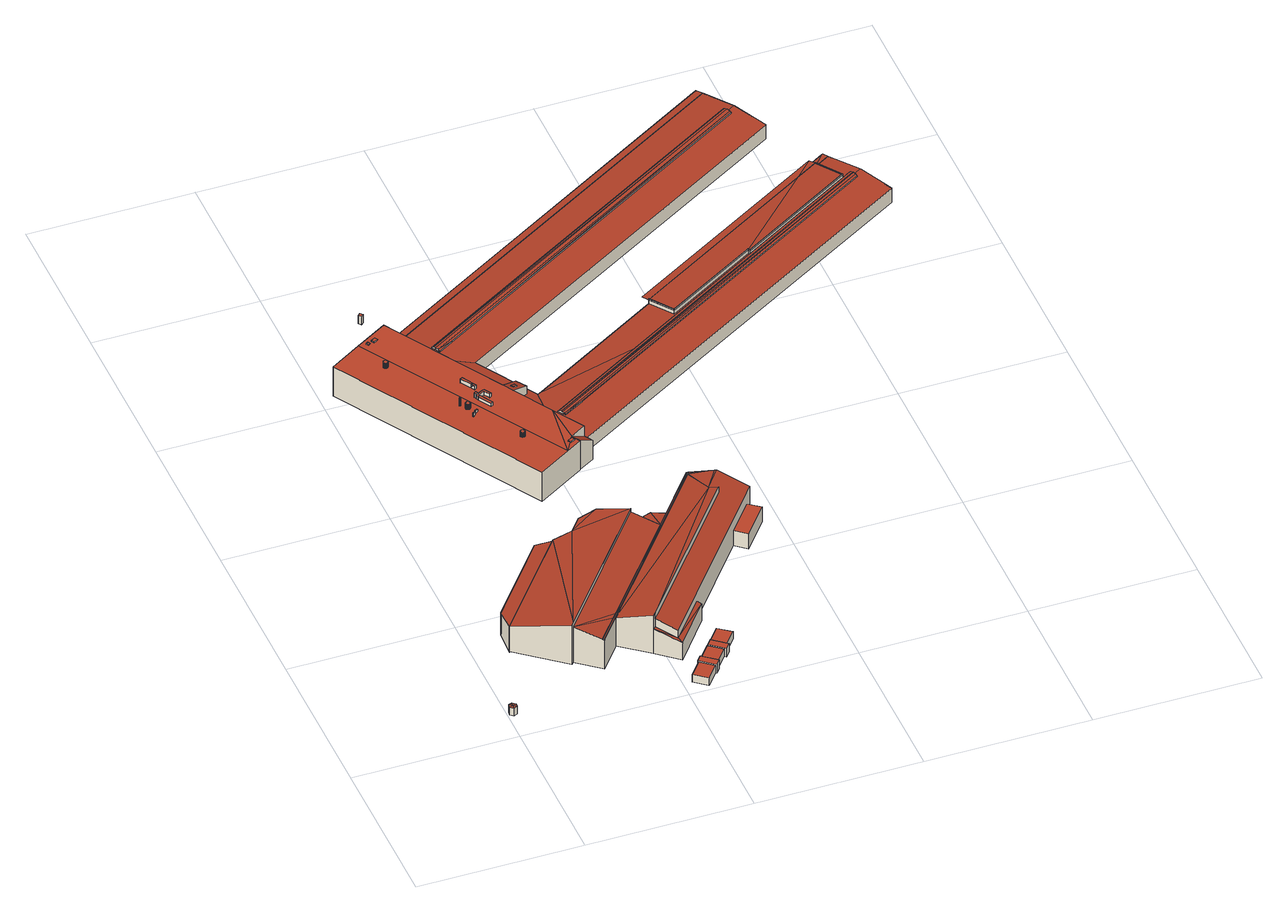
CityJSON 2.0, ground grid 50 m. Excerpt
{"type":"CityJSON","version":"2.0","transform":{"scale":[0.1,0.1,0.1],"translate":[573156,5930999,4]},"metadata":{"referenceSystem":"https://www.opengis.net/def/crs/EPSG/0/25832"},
"CityObjects":{
"building1":{"type":"Building","attributes":{"Grundfläche 2D":"3.812724","Grundhöhe NN":"5.405"},"geometry":[{"type":"Solid","lod":"3","boundaries":[[[[0,1,2]],[[0,3,1]],[[0,2,4]],[[0,4,5]],[[0,5,6]],[[0,6,3]],[[7,8,2,1]],[[8,9,4,2]],[[9,10,5,4]],[[10,11,6,5]],[[11,12,3,6]],[[12,7,1,3]],[[12,11,10,9,8,7]]]],"semantics":{"surfaces":[{"type":"RoofSurface"},{"type":"WallSurface"},{"type":"GroundSurface"}],"values":[[0,0,0,0,0,0,1,1,1,1,1,1,2]]}}]},
"building2":{"type":"Building","attributes":{"Grundfläche 2D":"158.723765","Grundhöhe NN":"4.784"},"geometry":[{"type":"Solid","lod":"3","boundaries":[[[[13,14,15,16]],[[17,18,16,15]],[[18,19,13,16]],[[19,20,14,13]],[[20,17,15,14]],[[20,19,18,17]]]],"semantics":{"surfaces":[{"type":"RoofSurface"},{"type":"WallSurface"},{"type":"GroundSurface"}],"values":[[0,1,1,1,1,2]]}}]},
"building3":{"type":"Building","attributes":{"Grundfläche 2D":"1416.684907","Grundhöhe NN":"5.234"},"children":["building3-1","building3-2"],"geometry":[{"type":"Solid","lod":"3","boundaries":[[[[21,22,23]],[[24,22,21,25,26,27]],[[27,26,28,22,24]],[[29,30,31,32]],[[30,29,32,33,34]],[[34,35,36,30]],[[37,32,31]],[[33,32,38,39,34]],[[40,41,42,43,44]],[[45,46,43]],[[46,44,43]],[[47,46,45]],[[48,46,47]],[[21,23,49,50]],[[25,21,50,51]],[[26,25,51,52]],[[23,22,28,53,49]],[[42,41,54,55]],[[36,45,43,42,55,56,30]],[[45,36,57,58,47]],[[48,47,58,59]],[[46,48,59,60]],[[44,46,60,61]],[[41,40,44,61,62,54]],[[63,37,31,30,56,64]],[[38,32,37,63,65]],[[66,34,39,38,65,67]],[[34,66,53,28,35]],[[57,36,35,28,26,52]],[[67,65,63,64,56,55,54,62,61,60,59,58,57,52,51,50,49,53,66]]]],"semantics":{"surfaces":[{"type":"RoofSurface"},{"type":"WallSurface"},{"type":"GroundSurface"}],"values":[[0,0,0,0,0,0,0,0,0,0,0,0,0,1,1,1,1,1,1,1,1,1,1,1,1,1,1,1,1,2]]}}]},
"building3-1":{"type":"BuildingInstallation","parents":["building3"],"geometry":[{"type":"MultiSurface","lod":"3","boundaries":[[[68,69,70,71]],[[24,72,71,70,73]],[[72,74,68,71]],[[27,75,69,68,74]],[[75,73,70,69]]],"semantics":{"surfaces":[{"type":"RoofSurface"},{"type":"WallSurface"}],"values":[0,1,1,1,1]}}]},
"building3-2":{"type":"BuildingInstallation","parents":["building3"],"geometry":[{"type":"MultiSurface","lod":"3","boundaries":[[[76,77,78,79,80]],[[37,32,38,77,76]],[[39,33,29,31,80,79]],[[39,79,81]],[[31,37,76,80]],[[38,82,83,81,79,78,77]]],"semantics":{"surfaces":[{"type":"RoofSurface"},{"type":"WallSurface"}],"values":[0,1,1,1,1,1]}}]},
"building4":{"type":"Building","attributes":{"Grundfläche 2D":"27.655884","Grundhöhe NN":"5.566"},"geometry":[{"type":"Solid","lod":"3","boundaries":[[[[84,85,86,87]],[[88,89,87,86]],[[89,90,84,87]],[[90,91,85,84]],[[91,88,86,85]],[[91,90,89,88]]]],"semantics":{"surfaces":[{"type":"RoofSurface"},{"type":"WallSurface"},{"type":"GroundSurface"}],"values":[[0,1,1,1,1,2]]}}]},
"building5":{"type":"Building","attributes":{"Grundfläche 2D":"12.171448","Grundhöhe NN":"5.583"},"geometry":[{"type":"Solid","lod":"3","boundaries":[[[[92,93,94,95,96,97]],[[93,92,98,99]],[[100,95,94,93,99,88]],[[96,95,100,101]],[[92,97,96,101,102,98]],[[101,100,88,99,98,102]]]],"semantics":{"surfaces":[{"type":"RoofSurface"},{"type":"WallSurface"},{"type":"GroundSurface"}],"values":[[0,1,1,1,1,2]]}}]},
"building6":{"type":"Building","attributes":{"Grundfläche 2D":"25.489448","Grundhöhe NN":"5.584"},"geometry":[{"type":"Solid","lod":"3","boundaries":[[[[103,104,105,106,107]],[[108,109,110,107,106,105]],[[110,111,103,107]],[[111,102,104,103]],[[102,108,105,104]],[[108,102,111,110,109]]]],"semantics":{"surfaces":[{"type":"RoofSurface"},{"type":"WallSurface"},{"type":"GroundSurface"}],"values":[[0,1,1,1,1,2]]}}]},
"building7":{"type":"Building","attributes":{"Grundfläche 2D":"12.257532","Grundhöhe NN":"5.586"},"geometry":[{"type":"Solid","lod":"3","boundaries":[[[[112,113,114,115]],[[113,112,116,117]],[[114,113,117,118]],[[115,114,118,109]],[[112,115,109,116]],[[117,116,109,118]]]],"semantics":{"surfaces":[{"type":"RoofSurface"},{"type":"WallSurface"},{"type":"GroundSurface"}],"values":[[0,1,1,1,1,2]]}}]},
"building8":{"type":"Building","attributes":{"Grundfläche 2D":"27.400760","Grundhöhe NN":"5.588"},"geometry":[{"type":"Solid","lod":"3","boundaries":[[[[119,120,121,122]],[[118,123,122,121]],[[123,124,119,122]],[[124,125,120,119]],[[125,118,121,120]],[[125,124,123,118]]]],"semantics":{"surfaces":[{"type":"RoofSurface"},{"type":"WallSurface"},{"type":"GroundSurface"}],"values":[[0,1,1,1,1,2]]}}]},
"building9":{"type":"Building","attributes":{"Grundfläche 2D":"1.032641","Grundhöhe NN":"5.302"},"geometry":[{"type":"Solid","lod":"3","boundaries":[[[[126,127,128,129]],[[130,131,129,128]],[[131,132,126,129]],[[132,133,127,126]],[[133,130,128,127]],[[133,132,131,130]]]],"semantics":{"surfaces":[{"type":"RoofSurface"},{"type":"WallSurface"},{"type":"GroundSurface"}],"values":[[0,1,1,1,1,2]]}}]},
"building10":{"type":"Building","attributes":{"Grundfläche 2D":"1281.365739","Grundhöhe NN":"5.387"},"geometry":[{"type":"Solid","lod":"3","boundaries":[[[[134,135,136,137,138,139,140,141]],[[142,143,144,145]],[[143,142,146]],[[143,146,147]],[[146,148,147]],[[147,149,150]],[[143,151,152,153,144]],[[154,155,156,157,144,158,159,160]],[[161,144,157]],[[162,163,161]],[[161,163,164]],[[144,161,164,165]],[[145,144,165]],[[153,166,144]],[[167,168,169]],[[170,168,167]],[[167,169,171]],[[167,171,172]],[[173,174,175,176]],[[144,166,158]],[[158,166,153,159]],[[146,142,138,137]],[[139,138,142,145,165,164]],[[164,163,150,141,140,139]],[[150,149,147,135,134,141]],[[147,148,136,135]],[[148,146,137,136]],[[169,168,177,178]],[[171,169,178,179]],[[172,171,179,180]],[[173,176,181,182]],[[174,173,182,183]],[[175,174,183,184]],[[143,147,185,186]],[[151,143,186,187]],[[151,187,177,168,152]],[[153,152,168,170,159]],[[159,170,167,160]],[[180,181,176,175,184,188,156,155,154,160,167,172]],[[162,161,157,156,188,189]],[[163,162,189,190]],[[150,163,190,191]],[[147,150,191,185]],[[179,178,177,187,186,185,191,190,189,188,184,183,182,181,180]]]],"semantics":{"surfaces":[{"type":"RoofSurface"},{"type":"WallSurface"},{"type":"GroundSurface"}],"values":[[0,0,0,0,0,0,0,0,0,0,0,0,0,0,0,0,0,0,0,1,1,1,1,1,1,1,1,1,1,1,1,1,1,1,1,1,1,1,1,1,1,1,1,2]]}}]},
"building11":{"type":"Building","attributes":{"Grundfläche 2D":"7939.744243","Grundhöhe NN":"5.210"},"children":["building11-1","building11-2","building11-3","building11-4","building11-5","building11-6","building11-7","building11-8","building11-9","building11-10","building11-11","building11-12","building11-13","building11-14","building11-15"],"geometry":[{"type":"MultiSurface","lod":"3","boundaries":[[[192,193,194,195,196,197]],[[198,199,195]],[[199,196,195]],[[200,196,199]],[[201,202,192]],[[202,193,192]],[[201,203,204,202]],[[205,206,207,208]],[[209,210,206]],[[210,211,206]],[[211,212,207,206]],[[213,208,207]],[[214,215,213]],[[213,215,216,208]],[[215,214,217,218,219]],[[218,217,220,221,222]],[[223,219,218,222]],[[224,225,226,227]],[[228,229,227,230,231,232]],[[232,233,227,229,228]],[[234,235,224,227,233,236,237]],[[238,232,231]],[[239,233,232]],[[240,241,242,243]],[[244,240,243]],[[245,246,247,248,240,244,249,250,251,252]],[[253,252,251]],[[254,255,253]],[[255,252,253]],[[256,257,258,259,260,261,262,263,264,265,266,267]],[[268,264,263]],[[269,264,268,270,271,223,272,273,274]],[[275,276,277,278,279,280,281,282,283,273,272,284,258,257,256,285,286,287]],[[288,289,275]],[[289,290,291,277,276,275]],[[292,293,294,264,269,295,296,297,298,299,300]],[[301,302,303,304,299,298,305,306,307,308,309,310,311,312]],[[313,314,299,304,315,316,317,318,310,309,308,319,320,321]],[[322,323,324,325,326,327,328,329,330,331]],[[326,325,332,333,334]],[[335,327,326,336,334,337]],[[336,326,334]],[[236,338,339,237]],[[238,340,341,342,232]],[[194,193,304,303,302,198,195]],[[316,315,304,193,202,204]],[[302,301,199,198]],[[200,199,301,312]],[[197,196,200,312,311,310,318,317,203,201,192]],[[204,203,317,316]],[[205,263,262,209,206]],[[223,271,270,268,263,205,208,216,215,219]],[[262,261,210,209]],[[261,260,211,210]],[[260,259,212,211]],[[259,258,284,220,217,214,213,207,212]],[[221,220,284,272,222]],[[222,272,223]],[[329,343,244,243]],[[343,344,249,244]],[[344,345,250,249]],[[345,346,251,250]],[[346,347,348,254,253,251]],[[348,334,336,349,255,254]],[[333,252,255,349,336,334]],[[245,252,333,332]],[[246,245,332,325]],[[325,324,323,322,240,248,247,246]],[[330,242,241,240,322,331]],[[330,329,243,242]],[[340,238,350,351]],[[342,341,340,351,352]],[[353,320,309,306,354]],[[355,314,321,320,353,356]],[[266,265,357,358]],[[306,305,298,359,360,354]],[[361,362,363,364,257,266,358,365]],[[366,290,276,362,361,367]],[[368,269,274,273,283,369,370]],[[371,359,298,297,296,295,269,368,372]],[[225,224,235,373,374]],[[226,225,374,375]],[[230,227,226,375,376]],[[231,230,376,377]],[[238,231,377,350]],[[342,239,232]],[[235,234,237,300,299,314,355,378,373]],[[357,265,264,294,236,233,239,342,352]],[[329,283,282,343]],[[343,282,281,344]],[[344,281,280,345]],[[345,280,279,346]],[[348,347,346,279,278,277]],[[348,277,291,334]],[[334,291,290,337]],[[329,331,379,326,366,369,283]],[[290,366,326,337]],[[236,294,293,338]],[[338,293,292,339]],[[339,292,300,237]],[[357,352,351,350,377,376,375,374,373,378,355,356,353,354,360,359,371,372,368,370,369,366,367,361,365,358]],[[266,257,256,267]],[[287,286,285,256,257,364,363,362,275]],[[276,290,289,275,362]],[[309,308,307,306]],[[308,309,320,319]],[[314,313,321]],[[379,331,329,328,326]],[[326,328,327,335]],[[337,326,335]]],"semantics":{"surfaces":[{"type":"RoofSurface"},{"type":"WallSurface"},{"type":"GroundSurface"}],"values":[0,0,0,0,0,0,0,0,0,0,0,0,0,0,0,0,0,0,0,0,0,0,0,0,0,0,0,0,0,0,0,0,0,0,0,0,0,0,0,0,0,0,0,0,1,1,1,1,1,1,1,1,1,1,1,1,1,1,1,1,1,1,1,1,1,1,1,1,1,1,1,1,1,1,1,1,1,1,1,1,1,1,1,1,1,1,1,1,1,1,1,1,1,1,1,1,1,1,1,1,2,0,0,0,0,0,0,0,0,0]}}]},
"building11-1":{"type":"BuildingInstallation","parents":["building11"],"geometry":[{"type":"MultiSurface","lod":"3","boundaries":[[[380,381,382,383]],[[229,384,381,380,385]],[[384,386,382,381]],[[386,387,383,382]],[[228,385,380,383,387]]],"semantics":{"surfaces":[{"type":"RoofSurface"},{"type":"WallSurface"}],"values":[0,1,1,1,1]}}]},
"building11-2":{"type":"BuildingInstallation","parents":["building11"],"geometry":[{"type":"MultiSurface","lod":"3","boundaries":[[[388,389,390,391,392,393,394,395,396,397,398,399,400,401]],[[402,403,393,392]],[[403,404,394,393]],[[404,405,395,394]],[[405,406,396,395]],[[406,407,397,396]],[[407,408,398,397]],[[408,409,399,398]],[[409,410,400,399]],[[410,411,401,400]],[[411,412,413,389,388,401]],[[413,414,390,389]]],"semantics":{"surfaces":[{"type":"RoofSurface"},{"type":"WallSurface"}],"values":[0,1,1,1,1,1,1,1,1,1,1,1]}}]},
"building11-3":{"type":"BuildingInstallation","parents":["building11"],"geometry":[{"type":"MultiSurface","lod":"3","boundaries":[[[415,416,417,418,419,420,421,422,423,424,425,426,427,428,429,430,431,432,433,434,435,436,437,438,439,440,441,442,443,444,445,446,447,448,449,450,451,452,453,454,455]],[[428,427,456,457]],[[424,423,458,459]],[[425,424,459,460]],[[426,425,460,461]],[[427,426,461,456]],[[429,428,457,462]],[[430,429,462,463]],[[431,430,463,464]],[[432,431,464,465]],[[433,432,465,466]],[[434,433,466,467]],[[435,434,467,468]],[[436,435,468,469]],[[437,436,469,470]],[[438,437,470,471]],[[439,438,471,472]],[[440,439,472,473]],[[441,440,473,474]],[[442,441,474,475]],[[443,442,475,476]],[[444,443,476,477]],[[445,444,477,478]],[[446,445,478,479]],[[447,446,479,480]],[[448,447,480,481]],[[449,448,481,482]],[[450,449,482,483]],[[451,450,483,484]],[[452,451,484,485]],[[453,452,485,486]],[[454,453,486,487]],[[455,454,487,488]],[[415,455,488,489]],[[416,415,489,490]],[[417,416,490,491]],[[418,417,491,492]],[[419,418,492,493]],[[420,419,493,494]],[[421,420,494,495]],[[422,421,495,496]],[[423,422,496,458]]],"semantics":{"surfaces":[{"type":"RoofSurface"},{"type":"WallSurface"}],"values":[0,1,1,1,1,1,1,1,1,1,1,1,1,1,1,1,1,1,1,1,1,1,1,1,1,1,1,1,1,1,1,1,1,1,1,1,1,1,1,1,1,1]}}]},
"building11-4":{"type":"BuildingInstallation","parents":["building11"],"geometry":[{"type":"MultiSurface","lod":"3","boundaries":[[[497,498,499,500]],[[498,497,501,502]],[[499,498,502,503]],[[500,499,503,504]],[[497,500,504,501]]],"semantics":{"surfaces":[{"type":"RoofSurface"},{"type":"WallSurface"}],"values":[0,1,1,1,1]}}]},
"building11-5":{"type":"BuildingInstallation","parents":["building11"],"geometry":[{"type":"MultiSurface","lod":"3","boundaries":[[[505,506,507,508]],[[509,510,505,508]],[[510,511,506,505]],[[511,512,507,506]]],"semantics":{"surfaces":[{"type":"RoofSurface"},{"type":"WallSurface"}],"values":[0,1,1,1]}}]},
"building11-6":{"type":"BuildingInstallation","parents":["building11"],"geometry":[{"type":"MultiSurface","lod":"3","boundaries":[[[513,514,515,516,517,518,519,520,521,522,523,524,525]],[[518,517,526,527]],[[517,516,528,526]],[[519,518,527,529]],[[520,519,529,530]],[[521,520,530,531]],[[522,521,531,532]],[[523,522,532,533]],[[524,523,533,534]],[[525,524,534,535]],[[513,525,535,536]],[[514,513,536,537]],[[515,514,537,538]],[[516,515,538,528]]],"semantics":{"surfaces":[{"type":"RoofSurface"},{"type":"WallSurface"}],"values":[0,1,1,1,1,1,1,1,1,1,1,1,1,1]}}]},
"building11-7":{"type":"BuildingInstallation","parents":["building11"],"geometry":[{"type":"MultiSurface","lod":"3","boundaries":[[[539,540,541,542]],[[543,544,542,541]],[[539,542,544,545]],[[540,539,545,546]],[[546,543,541,540]]],"semantics":{"surfaces":[{"type":"RoofSurface"},{"type":"WallSurface"}],"values":[0,1,1,1,1]}}]},
"building11-8":{"type":"BuildingInstallation","parents":["building11"],"geometry":[{"type":"MultiSurface","lod":"3","boundaries":[[[547,548,549,550,551,552,553,554,555,556,557,558,559,560,561,562,563,564,565,566,567,568,569,570,571,572,573,574,575,576,577,578,579,580,581,582,583,584,585,586,587,588,589,590]],[[554,553,591,592]],[[555,554,592,593]],[[551,550,594,595]],[[552,551,595,596]],[[553,552,596,591]],[[556,555,593,597]],[[557,556,597,598]],[[558,557,598,599]],[[559,558,599,600]],[[560,559,600,601]],[[561,560,601,602]],[[562,561,602,603]],[[563,562,603,604]],[[564,563,604,605]],[[565,564,605,606]],[[566,565,606,607]],[[567,566,607,608]],[[568,567,608,609]],[[569,568,609,610]],[[570,569,610,611]],[[571,570,611,612]],[[572,571,612,613]],[[573,572,613,614]],[[574,573,614,615]],[[575,574,615,616]],[[576,575,616,617]],[[577,576,617,618]],[[578,577,618,619]],[[579,578,619,620]],[[580,579,620,621]],[[581,580,621,622]],[[582,581,622,623]],[[583,582,623,624]],[[584,583,624,625]],[[585,584,625,626]],[[586,585,626,627]],[[587,586,627,628]],[[588,587,628,629]],[[589,588,629,630]],[[590,589,630,631]],[[547,590,631,632]],[[548,547,632,633]],[[549,548,633,634]],[[550,549,634,594]]],"semantics":{"surfaces":[{"type":"RoofSurface"},{"type":"WallSurface"}],"values":[0,1,1,1,1,1,1,1,1,1,1,1,1,1,1,1,1,1,1,1,1,1,1,1,1,1,1,1,1,1,1,1,1,1,1,1,1,1,1,1,1,1,1,1,1]}}]},
"building11-9":{"type":"BuildingInstallation","parents":["building11"],"geometry":[{"type":"MultiSurface","lod":"3","boundaries":[[[635,636,637,638]],[[639,640,636,635]],[[640,402,637,636]],[[392,391,638,637,402]],[[635,638,391,390,414,639]]],"semantics":{"surfaces":[{"type":"RoofSurface"},{"type":"WallSurface"}],"values":[0,1,1,1,1]}}]},
"building11-10":{"type":"BuildingInstallation","parents":["building11"],"geometry":[{"type":"MultiSurface","lod":"3","boundaries":[[[641,642,643,644,645]],[[646,647,642,641]],[[647,648,643,642]],[[509,508,507,512,645,644,643,648]],[[512,646,641,645]]],"semantics":{"surfaces":[{"type":"RoofSurface"},{"type":"WallSurface"}],"values":[0,1,1,1,1]}}]},
"building11-11":{"type":"BuildingInstallation","parents":["building11"],"geometry":[{"type":"MultiSurface","lod":"3","boundaries":[[[649,650,651,652,653,654,655,656,657,658,659,660,661,662,663,664,665,666,667,668,669,670,671,672,673,674,675,676,677,678,679,680,681,682,683,684,685,686,687,688,689]],[[651,650,690,691]],[[652,651,691,692]],[[653,652,692,693]],[[654,653,693,694]],[[655,654,694,695]],[[656,655,695,696]],[[657,656,696,697]],[[658,657,697,698]],[[659,658,698,699]],[[660,659,699,700]],[[661,660,700,701]],[[662,661,701,702]],[[663,662,702,703]],[[664,663,703,704]],[[665,664,704,705]],[[666,665,705,706]],[[667,666,706,707]],[[668,667,707,708]],[[669,668,708,709]],[[670,669,709,710]],[[671,670,710,711]],[[672,671,711,712]],[[673,672,712,713]],[[674,673,713,714]],[[675,674,714,715]],[[676,675,715,716]],[[677,676,716,717]],[[678,677,717,718]],[[679,678,718,719]],[[680,679,719,720]],[[681,680,720,721]],[[682,681,721,722]],[[683,682,722,723]],[[684,683,723,724]],[[685,684,724,725]],[[686,685,725,726]],[[687,686,726,727]],[[688,687,727,728]],[[689,688,728,729]],[[649,689,729,730]],[[650,649,730,690]]],"semantics":{"surfaces":[{"type":"RoofSurface"},{"type":"WallSurface"}],"values":[0,1,1,1,1,1,1,1,1,1,1,1,1,1,1,1,1,1,1,1,1,1,1,1,1,1,1,1,1,1,1,1,1,1,1,1,1,1,1,1,1,1]}}]},
"building11-12":{"type":"BuildingInstallation","parents":["building11"],"geometry":[{"type":"MultiSurface","lod":"3","boundaries":[[[731,732,733,734]],[[734,733,735,736]],[[731,734,736,737]],[[732,731,737,738]],[[733,732,738,735]]],"semantics":{"surfaces":[{"type":"RoofSurface"},{"type":"WallSurface"}],"values":[0,1,1,1,1]}}]},
"building11-13":{"type":"BuildingInstallation","parents":["building11"],"geometry":[{"type":"MultiSurface","lod":"3","boundaries":[[[739,740,741,742]],[[742,741,743,744]],[[739,742,744,745]],[[740,739,745,746]],[[741,740,746,743]]],"semantics":{"surfaces":[{"type":"RoofSurface"},{"type":"WallSurface"}],"values":[0,1,1,1,1]}}]},
"building11-14":{"type":"BuildingInstallation","parents":["building11"],"geometry":[{"type":"MultiSurface","lod":"3","boundaries":[[[747,748,749,750]],[[749,748,751,752]],[[750,749,752,753]],[[747,750,753,754]],[[748,747,754,751]]],"semantics":{"surfaces":[{"type":"RoofSurface"},{"type":"WallSurface"}],"values":[0,1,1,1,1]}}]},
"building11-15":{"type":"BuildingInstallation","parents":["building11"],"geometry":[{"type":"MultiSurface","lod":"3","boundaries":[[[755,756,757,758,759]],[[760,757,756,761]],[[760,762,763,759,758,757]],[[763,764,755,759]],[[764,761,756,755]]],"semantics":{"surfaces":[{"type":"RoofSurface"},{"type":"WallSurface"}],"values":[0,1,1,1,1]}}]},
"building12":{"type":"Building","attributes":{"Grundfläche 2D":"317.323815","Grundhöhe NN":"5.363"},"geometry":[{"type":"Solid","lod":"3","boundaries":[[[[765,313,766,319,767,768,769,770]],[[771,770,769]],[[768,767,319,772,773,774]],[[769,768,774,775]],[[771,769,775,776]],[[777,765,770,771,776,778]],[[313,765,777,779]],[[319,766,313,779,772]],[[774,773,772,779,777,778,776,775]]]],"semantics":{"surfaces":[{"type":"RoofSurface"},{"type":"WallSurface"},{"type":"GroundSurface"}],"values":[[0,0,1,1,1,1,1,1,2]]}}]}
},
"vertices":[
[15,92,43],[14,81,41],[24,85,41],[4,89,41],[26,97,41],[16,105,41],[6,101,41],[14,81,14],[24,85,14],[26,97,14],[16,105,14],[6,101,14],[4,89,14],
[107,425,87],[102,346,100],[345,648,100],[297,663,87],[345,648,8],[297,663,8],[107,425,8],[102,346,8],
[654,698,70],[657,608,87],[699,661,84],[649,611,85],[634,696,66],[584,634,66],[645,613,83],[641,589,88],[377,260,117],[249,239,140],[316,185,116],[383,261,115],[388,273,116],[389,277,116],[641,589,115],[574,643,140],[320,182,115],[393,273,115],[390,276,116],[102,346,103],[101,345,103],[243,231,153],[249,239,153],[345,648,103],[574,643,153],[405,654,114],[496,704,126],[440,697,114],[699,661,12],[654,698,12],[634,696,12],[584,634,12],[641,589,12],[101,345,12],[243,231,12],[249,239,12],[574,643,12],[496,704,12],[440,697,12],[405,654,12],[345,648,12],[102,346,12],[320,182,12],[316,185,12],[393,273,12],[389,277,12],[390,276,12],
[648,616,86],[644,611,86],[647,608,87],[651,613,87],[651,613,85],[647,608,85],[648,616,84],[644,611,84],
[320,182,120],[393,273,120],[392,274,120],[390,276,120],[316,185,120],[390,276,15],[392,274,116],[392,274,15],
[524,39,42],[562,8,42],[598,52,42],[560,83,42],[598,52,16],[560,83,16],[524,39,16],[562,8,16],
[571,102,46],[558,85,46],[598,52,46],[601,50,46],[614,67,46],[612,69,46],[571,102,16],[558,85,16],[601,50,16],[614,67,16],[612,69,16],
[574,100,42],[612,69,42],[645,110,42],[608,140,42],[607,140,42],[645,110,16],[608,140,16],[607,140,16],[574,100,16],
[651,105,46],[665,122,46],[622,157,46],[608,140,46],[651,105,16],[665,122,16],[622,157,16],
[695,171,42],[657,201,42],[622,157,42],[659,127,42],[659,127,16],[695,171,16],[657,201,16],
[223,1800,43],[230,1807,43],[223,1815,43],[216,1808,43],[223,1815,13],[216,1808,13],[223,1800,13],[230,1807,13],
[641,589,117],[389,277,117],[390,276,117],[392,274,117],[411,297,117],[792,769,117],[790,770,117],[788,772,117],[411,297,113],[393,273,114],[811,662,142],[789,766,113],[392,274,113],[389,277,112],[390,276,112],[641,589,112],[788,772,112],[383,261,114],[469,192,152],[476,200,152],[632,288,107],[915,641,107],[933,663,107],[859,723,142],[834,643,132],[476,200,132],[528,157,107],[854,727,140],[795,775,113],[790,770,113],[792,769,113],[791,768,113],[834,643,152],[528,157,80],[469,192,103],[534,139,74],[476,200,103],[644,278,74],[632,288,80],[875,518,68],[951,613,68],[915,641,68],[840,547,68],[469,192,14],[534,139,14],[644,278,14],[632,288,14],[840,547,14],[875,518,14],[951,613,14],[915,641,14],[389,277,14],[393,273,14],[383,261,14],[933,663,14],[795,775,14],[790,770,14],[788,772,14],
[1467,2229,80],[350,1560,80],[353,1554,79],[355,1552,78],[1472,2221,78],[1468,2228,80],[357,1547,75],[403,1575,75],[1475,2216,75],[1463,2236,78],[346,1567,78],[1461,2240,75],[343,1571,74],[581,1175,80],[582,1173,79],[1699,1843,79],[579,1178,80],[584,1170,75],[647,1207,75],[648,1208,75],[1702,1838,74],[1695,1849,80],[1694,1851,81],[577,1181,81],[578,1179,81],[1690,1859,79],[1309,1630,79],[573,1188,79],[1688,1861,75],[1663,1846,75],[868,1371,73],[570,1193,72],[138,1603,117],[41,1545,116],[417,915,116],[517,975,117],[542,1020,116],[536,1008,116],[563,1003,116],[562,1004,116],[548,1031,116],[540,1154,116],[255,1631,116],[236,1662,116],[469,1272,116],[450,1304,116],[563,1005,116],[596,1059,116],[1021,1473,86],[976,1549,78],[975,1549,78],[974,1548,78],[1020,1471,86],[1307,1636,86],[1304,1642,86],[1299,1639,86],[1298,1639,86],[1303,1640,86],[1307,1634,86],[1663,1848,86],[1661,1848,86],[1614,1930,77],[1614,1931,77],[1613,1930,78],[1721,1864,74],[1719,1863,74],[1695,1849,74],[1702,1838,72],[648,1208,73],[647,1207,73],[584,1170,73],[581,1175,73],[540,1154,74],[594,1062,61],[1776,1769,62],[1777,1770,62],[579,1178,74],[549,1293,61],[578,1179,74],[577,1181,73],[868,1371,72],[555,1296,61],[550,1293,61],[1651,1977,59],[1615,1932,61],[1614,1931,61],[1614,1930,61],[1663,1848,72],[1307,1634,72],[1303,1640,71],[1020,1471,71],[974,1548,61],[1688,1861,72],[1663,1960,62],[1663,1961,61],[1653,1978,59],[1650,1978,59],[1602,1948,59],[1613,1931,61],[1613,1930,61],[499,1334,65],[519,1302,65],[469,1272,74],[549,1294,61],[548,1295,61],[438,1480,61],[437,1482,61],[311,1537,74],[450,1304,74],[403,1575,72],[357,1547,72],[353,1554,73],[350,1560,74],[1003,1820,61],[1550,2147,61],[1551,2148,61],[1494,2243,74],[1493,2243,74],[1468,2228,74],[1472,2221,73],[1475,2216,72],[255,1631,61],[255,1630,61],[346,1567,73],[343,1571,72],[1461,2240,72],[1467,2229,74],[1437,2338,61],[1436,2337,61],[959,2052,61],[1021,1473,83],[1298,1639,83],[1299,1639,83],[1304,1642,83],[1546,1891,75],[1601,1949,73],[963,1568,73],[974,1548,75],[975,1549,75],[976,1549,75],[1307,1636,84],[1661,1848,83],[1613,1930,75],[1602,1948,73],[1612,1930,75],[1613,1931,75],[519,1302,93],[499,1334,93],[612,1033,81],[605,1044,81],[596,1059,81],[1020,1471,83],[1303,1640,83],[1307,1634,84],[1663,1848,83],[1614,1930,75],[1614,1931,75],[1612,1930,78],[563,1005,12],[612,1033,12],[596,1059,12],[1436,2337,12],[1550,2147,12],[255,1630,12],[959,2052,12],[594,1062,12],[1776,1769,12],[437,1482,12],[1003,1820,12],[1661,1960,12],[1661,1960,61],[1662,1959,62],[1663,1957,62],[1662,1959,12],[1613,1931,12],[1615,1932,12],[549,1293,12],[974,1548,12],[550,1293,12],[548,1295,12],[549,1294,12],[236,1662,12],[41,1545,12],[417,915,12],[563,1003,12],[562,1004,12],[242,1651,12],[1032,1583,75],
[532,1014,120],[537,1006,120],[550,1013,120],[545,1022,120],[537,1006,116],[532,1014,116],[550,1013,116],[545,1022,116],
[387,1290,129],[385,1290,129],[367,1280,129],[367,1279,129],[361,1276,129],[362,1275,129],[361,1272,129],[363,1268,129],[369,1272,129],[369,1273,129],[386,1283,129],[397,1266,129],[402,1269,129],[390,1290,129],[361,1276,117],[362,1275,117],[361,1272,117],[363,1268,117],[369,1272,117],[369,1273,117],[386,1283,116],[397,1266,116],[402,1269,116],[390,1290,116],[387,1290,116],[385,1290,116],[367,1280,117],
[429,1081,133],[429,1082,133],[429,1083,133],[428,1084,133],[428,1085,133],[427,1085,133],[427,1086,133],[426,1086,133],[425,1087,133],[424,1087,133],[423,1087,133],[422,1087,133],[421,1087,133],[420,1086,133],[419,1086,133],[418,1085,133],[417,1084,133],[417,1083,133],[416,1082,133],[416,1081,133],[416,1080,133],[416,1079,133],[417,1078,133],[417,1077,133],[418,1076,133],[419,1075,133],[420,1074,133],[421,1074,133],[422,1074,133],[423,1074,133],[424,1074,133],[425,1074,133],[426,1074,133],[426,1075,133],[427,1075,133],[428,1076,133],[428,1077,133],[429,1077,133],[429,1078,133],[429,1079,133],[429,1080,133],[421,1087,117],[420,1086,117],[425,1087,117],[424,1087,117],[423,1087,117],[422,1087,117],[419,1086,117],[418,1085,117],[417,1084,117],[417,1083,117],[416,1082,117],[416,1081,117],[416,1080,117],[416,1079,117],[417,1078,117],[417,1077,117],[418,1076,117],[419,1075,117],[420,1074,117],[421,1074,117],[422,1074,117],[423,1074,117],[424,1074,117],[425,1074,117],[426,1074,117],[426,1075,117],[427,1075,117],[428,1076,117],[428,1077,117],[429,1077,117],[429,1078,117],[429,1079,117],[429,1080,117],[429,1081,117],[429,1082,117],[429,1083,117],[428,1084,117],[428,1085,117],[427,1085,117],[427,1086,117],[426,1086,117],
[370,1271,129],[363,1267,129],[386,1228,129],[393,1232,129],[370,1271,117],[363,1267,117],[386,1228,117],[393,1232,117],
[370,1312,129],[376,1316,129],[369,1328,129],[363,1325,129],[363,1325,116],[370,1312,116],[376,1316,116],[369,1328,116],
[310,1264,145],[310,1265,145],[309,1265,145],[309,1266,145],[308,1266,145],[307,1265,145],[306,1264,145],[306,1263,145],[307,1263,145],[307,1262,145],[308,1262,145],[309,1262,145],[310,1263,145],[308,1266,117],[307,1265,117],[309,1266,117],[306,1264,117],[306,1263,117],[307,1263,117],[307,1262,117],[308,1262,117],[309,1262,117],[310,1263,117],[310,1264,117],[310,1265,117],[309,1265,117],
[191,1616,120],[178,1608,120],[183,1599,120],[196,1607,120],[183,1599,117],[196,1607,116],[191,1616,116],[178,1608,117],
[329,1250,135],[328,1250,135],[327,1251,135],[326,1251,135],[325,1252,135],[324,1252,135],[323,1252,135],[323,1251,135],[322,1251,135],[321,1251,135],[320,1250,135],[319,1249,135],[319,1248,135],[318,1248,135],[318,1247,135],[318,1246,135],[318,1245,135],[318,1244,135],[318,1243,135],[318,1242,135],[319,1242,135],[319,1241,135],[320,1241,135],[320,1240,135],[321,1240,135],[322,1239,135],[323,1239,135],[324,1239,135],[325,1239,135],[326,1239,135],[327,1239,135],[328,1240,135],[329,1240,135],[329,1241,135],[330,1241,135],[330,1242,135],[330,1243,135],[331,1243,135],[331,1244,135],[331,1245,135],[331,1246,135],[331,1247,135],[330,1248,135],[329,1249,135],[323,1252,117],[323,1251,117],[322,1251,117],[326,1251,117],[325,1252,117],[324,1252,117],[321,1251,117],[320,1250,117],[319,1249,117],[319,1248,117],[318,1248,117],[318,1247,117],[318,1246,117],[318,1245,117],[318,1244,117],[318,1243,117],[318,1242,117],[319,1242,117],[319,1241,117],[320,1241,117],[320,1240,117],[321,1240,117],[322,1239,117],[323,1239,117],[324,1239,117],[325,1239,117],[326,1239,117],[327,1239,117],[328,1240,117],[329,1240,117],[329,1241,117],[330,1241,117],[330,1242,117],[330,1243,117],[331,1243,117],[331,1244,117],[331,1245,117],[331,1246,117],[331,1247,117],[330,1248,117],[329,1249,117],[329,1250,117],[328,1250,117],[327,1251,117],
[363,1286,133],[357,1282,133],[361,1276,133],[367,1279,133],[363,1286,117],[357,1282,117],
[351,1359,130],[344,1355,130],[363,1324,130],[363,1325,130],[369,1328,130],[351,1359,116],[344,1355,116],[363,1324,116],
[181,1488,135],[182,1489,135],[182,1490,135],[182,1491,135],[182,1492,135],[182,1493,135],[182,1494,135],[182,1495,135],[181,1495,135],[180,1496,135],[180,1497,135],[179,1497,135],[178,1498,135],[177,1498,135],[176,1498,135],[175,1498,135],[174,1498,135],[173,1498,135],[172,1497,135],[171,1497,135],[171,1496,135],[170,1495,135],[170,1494,135],[169,1493,135],[169,1492,135],[169,1491,135],[169,1490,135],[170,1489,135],[170,1488,135],[171,1487,135],[172,1486,135],[173,1486,135],[173,1485,135],[174,1485,135],[175,1485,135],[176,1485,135],[177,1485,135],[178,1485,135],[179,1486,135],[180,1486,135],[180,1487,135],[182,1489,117],[182,1490,117],[182,1491,117],[182,1492,117],[182,1493,117],[182,1494,117],[182,1495,117],[181,1495,117],[180,1496,117],[180,1497,117],[179,1497,117],[178,1498,117],[177,1498,117],[176,1498,117],[175,1498,117],[174,1498,117],[173,1498,117],[172,1497,117],[171,1497,117],[171,1496,117],[170,1495,117],[170,1494,117],[169,1493,117],[169,1492,117],[169,1491,117],[169,1490,117],[170,1489,117],[170,1488,117],[171,1487,117],[172,1486,117],[173,1486,117],[173,1485,117],[174,1485,117],[175,1485,117],[176,1485,117],[177,1485,117],[178,1485,117],[179,1486,117],[180,1486,117],[180,1487,117],[181,1488,117],
[324,1208,128],[326,1205,128],[333,1210,128],[332,1212,128],[333,1210,117],[332,1212,117],[324,1208,116],[326,1205,116],
[342,1225,125],[334,1220,125],[336,1217,125],[344,1222,125],[336,1217,117],[344,1222,117],[342,1225,117],[334,1220,117],
[167,1605,120],[160,1601,120],[165,1594,120],[171,1598,120],[160,1601,117],[165,1594,117],[171,1598,117],[167,1605,117],
[472,1301,111],[478,1293,111],[490,1300,106],[486,1307,106],[485,1309,106],[490,1300,103],[478,1293,109],[486,1307,103],[485,1309,103],[472,1301,109],
[243,1651,59],[1436,2338,61],[1437,2339,61],[1426,2356,59],[1425,2355,59],[653,1896,59],[1424,2357,59],[1437,2338,14],[1437,2339,14],[1426,2356,14],[1425,2355,14],[1424,2357,14],[243,1651,14],[653,1896,14],[255,1631,14]
]}
